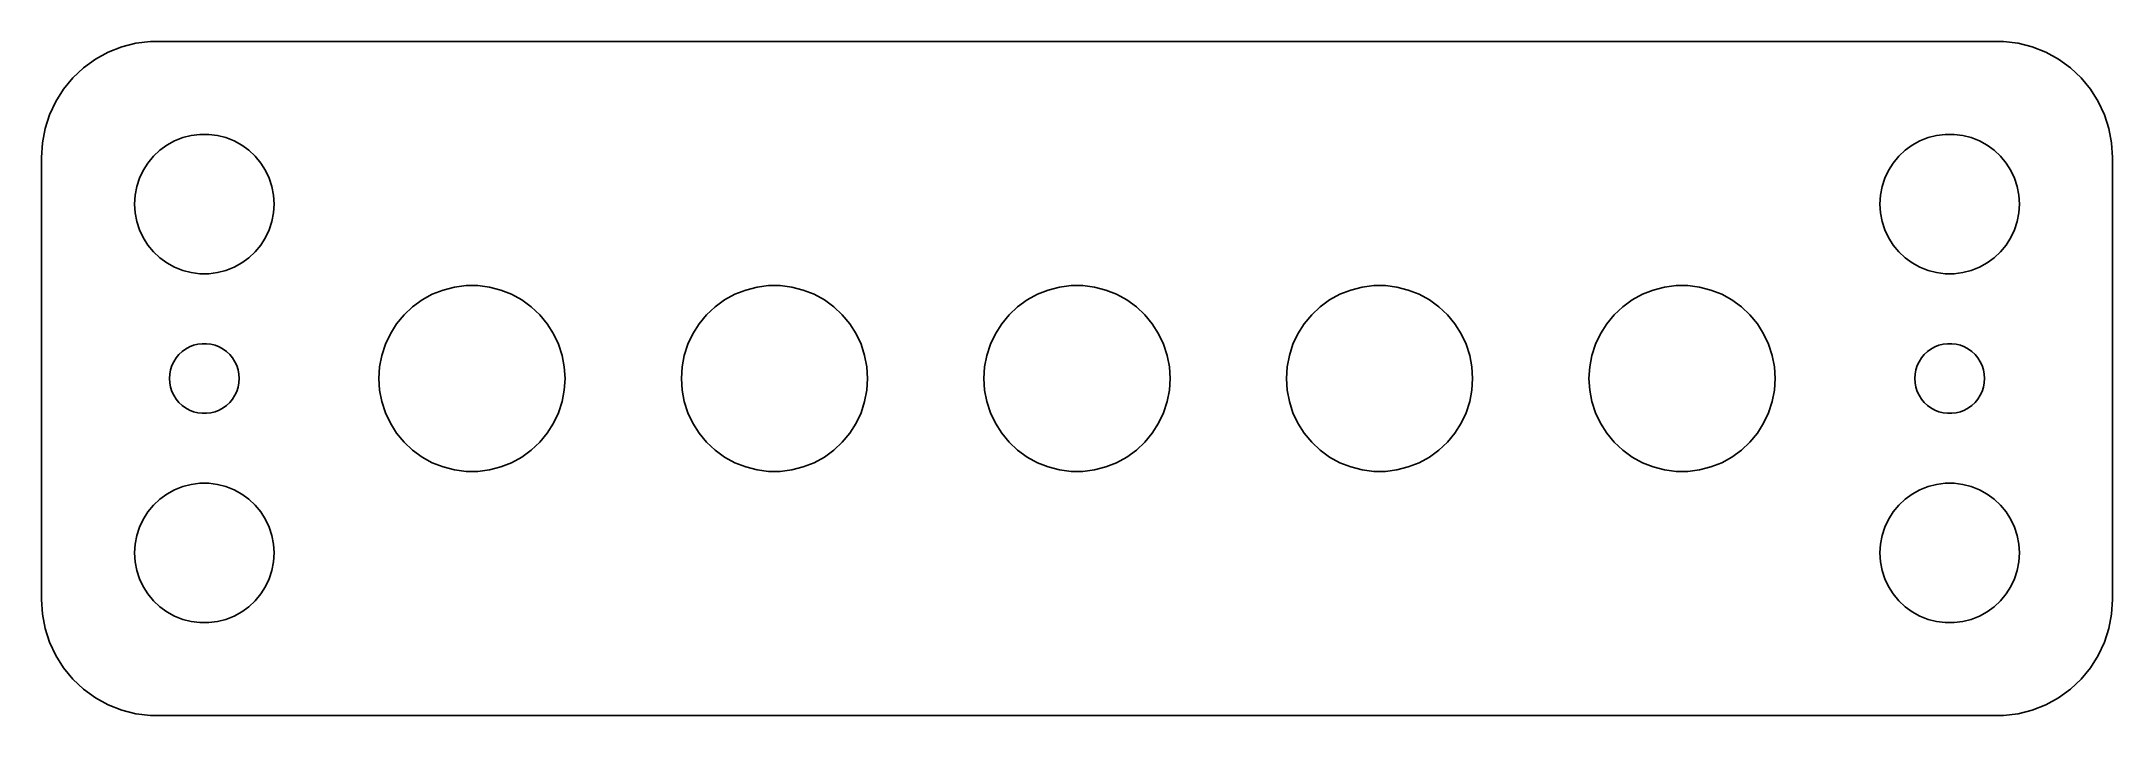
# Model space of a CAD drawing. Header units: metres. Extents: x -44.5 to 44.5, y 24.5 to 53.5.
import ezdxf

# ---------------------------------------------------------------- set-up
doc = ezdxf.new("R2010")
doc.units = ezdxf.units.M

msp = doc.modelspace()

# ---------------------------------------------------------------- linework, layer by layer
for p, q in [((-40.4369, 53.4114), (-41.0451, 53.2553)), ((-39.8139, 53.4901), (-40.4369, 53.4114)), ((39.8139, 53.4901), (-39.8139, 53.4901)), ((40.4369, 53.4114), (39.8139, 53.4901)), ((41.0451, 53.2553), (40.4369, 53.4114)), ((-42.1791, 52.7216), (-42.6871, 52.3526)), ((-41.6289, 53.0241), (-42.1791, 52.7216)), ((-41.0451, 53.2553), (-41.6289, 53.0241)), ((41.6289, 53.0241), (41.0451, 53.2553)), ((42.1791, 52.7216), (41.6289, 53.0241)), ((42.6871, 52.3526), (42.1791, 52.7216)), ((-43.1448, 51.9227), (-43.5451, 51.4389)), ((-42.6871, 52.3526), (-43.1448, 51.9227)), ((43.1448, 51.9227), (42.6871, 52.3526)), ((43.5451, 51.4389), (43.1448, 51.9227)), ((-43.8815, 50.9088), (-44.1489, 50.3406)), ((-43.5451, 51.4389), (-43.8815, 50.9088)), ((43.8815, 50.9088), (43.5451, 51.4389)), ((44.1489, 50.3406), (43.8815, 50.9088)), ((-44.1489, 50.3406), (-44.3429, 49.7434)), ((44.3429, 49.7434), (44.1489, 50.3406)), ((-44.4606, 49.1267), (-44.5, 48.5)), ((-44.3429, 49.7434), (-44.4606, 49.1267)), ((-39.4123, 48.8115), (-39.1075, 49.033)), ((-39.1075, 49.033), (-38.7773, 49.2145)), ((-38.7773, 49.2145), (-38.427, 49.3532)), ((-38.427, 49.3532), (-38.0621, 49.4469)), ((-38.0621, 49.4469), (-37.6884, 49.4941)), ((-37.6884, 49.4941), (-37.3116, 49.4941)), ((-37.3116, 49.4941), (-36.9379, 49.4469)), ((-36.9379, 49.4469), (-36.5729, 49.3532)), ((-36.5729, 49.3532), (-36.2227, 49.2145)), ((-36.2227, 49.2145), (-35.8925, 49.033)), ((-35.8925, 49.033), (-35.5877, 48.8115)), ((35.5877, 48.8115), (35.8925, 49.033)), ((35.8925, 49.033), (36.2227, 49.2145)), ((36.2227, 49.2145), (36.5729, 49.3532)), ((36.5729, 49.3532), (36.9379, 49.4469)), ((36.9379, 49.4469), (37.3116, 49.4941)), ((37.3116, 49.4941), (37.6884, 49.4941)), ((37.6884, 49.4941), (38.0621, 49.4469)), ((38.0621, 49.4469), (38.427, 49.3532)), ((38.427, 49.3532), (38.7773, 49.2145)), ((38.7773, 49.2145), (39.1075, 49.033)), ((39.1075, 49.033), (39.4123, 48.8115)), ((44.4606, 49.1267), (44.3429, 49.7434)), ((44.5, 48.5), (44.4606, 49.1267)), ((-44.5, 48.5), (-44.5, 29.5)), ((-40.1289, 47.9453), (-39.927, 48.2634)), ((-39.927, 48.2634), (-39.6869, 48.5536)), ((-39.6869, 48.5536), (-39.4123, 48.8115)), ((-35.5877, 48.8115), (-35.3131, 48.5536)), ((-35.3131, 48.5536), (-35.0729, 48.2634)), ((-35.0729, 48.2634), (-34.8711, 47.9453)), ((34.8711, 47.9453), (35.0729, 48.2634)), ((35.0729, 48.2634), (35.3131, 48.5536)), ((35.3131, 48.5536), (35.5877, 48.8115)), ((39.4123, 48.8115), (39.6869, 48.5536)), ((39.6869, 48.5536), (39.927, 48.2634)), ((39.927, 48.2634), (40.1289, 47.9453)), ((44.5, 29.5), (44.5, 48.5)), ((-40.4763, 46.876), (-40.4057, 47.2461)), ((-40.4057, 47.2461), (-40.2893, 47.6044)), ((-40.2893, 47.6044), (-40.1289, 47.9453)), ((-34.8711, 47.9453), (-34.7107, 47.6044)), ((-34.7107, 47.6044), (-34.5942, 47.2461)), ((-34.5942, 47.2461), (-34.5237, 46.876)), ((34.5237, 46.876), (34.5942, 47.2461)), ((34.5942, 47.2461), (34.7107, 47.6044)), ((34.7107, 47.6044), (34.8711, 47.9453)), ((40.1289, 47.9453), (40.2893, 47.6044)), ((40.2893, 47.6044), (40.4057, 47.2461)), ((40.4057, 47.2461), (40.4763, 46.876)), ((-40.5, 46.5), (-40.4763, 46.876)), ((-40.4763, 46.124), (-40.5, 46.5)), ((-34.5237, 46.876), (-34.5, 46.5)), ((-34.5, 46.5), (-34.5237, 46.124)), ((34.5, 46.5), (34.5237, 46.876)), ((34.5237, 46.124), (34.5, 46.5)), ((40.4763, 46.876), (40.5, 46.5)), ((40.5, 46.5), (40.4763, 46.124)), ((-40.4057, 45.7539), (-40.4763, 46.124)), ((-40.2893, 45.3956), (-40.4057, 45.7539)), ((-40.1289, 45.0547), (-40.2893, 45.3956)), ((-34.7107, 45.3956), (-34.8711, 45.0547)), ((-34.5942, 45.7539), (-34.7107, 45.3956)), ((-34.5237, 46.124), (-34.5942, 45.7539)), ((34.5942, 45.7539), (34.5237, 46.124)), ((34.7107, 45.3956), (34.5942, 45.7539)), ((34.8711, 45.0547), (34.7107, 45.3956)), ((40.2893, 45.3956), (40.1289, 45.0547)), ((40.4057, 45.7539), (40.2893, 45.3956)), ((40.4763, 46.124), (40.4057, 45.7539)), ((-39.927, 44.7366), (-40.1289, 45.0547)), ((-39.6869, 44.4464), (-39.927, 44.7366)), ((-35.0729, 44.7366), (-35.3131, 44.4464)), ((-34.8711, 45.0547), (-35.0729, 44.7366)), ((35.0729, 44.7366), (34.8711, 45.0547)), ((35.3131, 44.4464), (35.0729, 44.7366)), ((39.927, 44.7366), (39.6869, 44.4464)), ((40.1289, 45.0547), (39.927, 44.7366)), ((-39.4123, 44.1884), (-39.6869, 44.4464)), ((-39.1075, 43.967), (-39.4123, 44.1884)), ((-38.7773, 43.7855), (-39.1075, 43.967)), ((-38.427, 43.6468), (-38.7773, 43.7855)), ((-38.0621, 43.5531), (-38.427, 43.6468)), ((-36.5729, 43.6468), (-36.9379, 43.5531)), ((-36.2227, 43.7855), (-36.5729, 43.6468)), ((-35.8925, 43.967), (-36.2227, 43.7855)), ((-35.5877, 44.1884), (-35.8925, 43.967)), ((-35.3131, 44.4464), (-35.5877, 44.1884)), ((35.5877, 44.1884), (35.3131, 44.4464)), ((35.8925, 43.967), (35.5877, 44.1884)), ((36.2227, 43.7855), (35.8925, 43.967)), ((36.5729, 43.6468), (36.2227, 43.7855)), ((36.9379, 43.5531), (36.5729, 43.6468)), ((38.427, 43.6468), (38.0621, 43.5531)), ((38.7773, 43.7855), (38.427, 43.6468)), ((39.1075, 43.967), (38.7773, 43.7855)), ((39.4123, 44.1884), (39.1075, 43.967)), ((39.6869, 44.4464), (39.4123, 44.1884)), ((-37.6884, 43.5059), (-38.0621, 43.5531)), ((-37.3116, 43.5059), (-37.6884, 43.5059)), ((-36.9379, 43.5531), (-37.3116, 43.5059)), ((-27.7031, 42.6193), (-27.2361, 42.8042)), ((-27.2361, 42.8042), (-26.7495, 42.9291)), ((-26.7495, 42.9291), (-26.2512, 42.9921)), ((-26.2512, 42.9921), (-25.7488, 42.9921)), ((-25.7488, 42.9921), (-25.2505, 42.9291)), ((-25.2505, 42.9291), (-24.7639, 42.8042)), ((-24.7639, 42.8042), (-24.2969, 42.6193)), ((-14.7031, 42.6193), (-14.2361, 42.8042)), ((-14.2361, 42.8042), (-13.7495, 42.9291)), ((-13.7495, 42.9291), (-13.2512, 42.9921)), ((-13.2512, 42.9921), (-12.7488, 42.9921)), ((-12.7488, 42.9921), (-12.2505, 42.9291)), ((-12.2505, 42.9291), (-11.7639, 42.8042)), ((-11.7639, 42.8042), (-11.2969, 42.6193)), ((-1.70311, 42.6193), (-1.23605, 42.8042)), ((-1.23605, 42.8042), (-0.74951, 42.9291)), ((-0.74951, 42.9291), (-0.25116, 42.9921)), ((-0.25116, 42.9921), (0.25116, 42.9921)), ((0.25116, 42.9921), (0.74951, 42.9291)), ((0.74951, 42.9291), (1.23605, 42.8042)), ((1.23605, 42.8042), (1.70311, 42.6193)), ((11.2969, 42.6193), (11.7639, 42.8042)), ((11.7639, 42.8042), (12.2505, 42.9291)), ((12.2505, 42.9291), (12.7488, 42.9921)), ((12.7488, 42.9921), (13.2512, 42.9921)), ((13.2512, 42.9921), (13.7495, 42.9291)), ((13.7495, 42.9291), (14.2361, 42.8042)), ((14.2361, 42.8042), (14.7031, 42.6193)), ((24.2969, 42.6193), (24.7639, 42.8042)), ((24.7639, 42.8042), (25.2505, 42.9291)), ((25.2505, 42.9291), (25.7488, 42.9921)), ((25.7488, 42.9921), (26.2512, 42.9921)), ((26.2512, 42.9921), (26.7495, 42.9291)), ((26.7495, 42.9291), (27.2361, 42.8042)), ((27.2361, 42.8042), (27.7031, 42.6193)), ((37.3116, 43.5059), (36.9379, 43.5531)), ((37.6884, 43.5059), (37.3116, 43.5059)), ((38.0621, 43.5531), (37.6884, 43.5059)), ((-28.9159, 41.7382), (-28.5497, 42.082)), ((-28.5497, 42.082), (-28.1433, 42.3773)), ((-28.1433, 42.3773), (-27.7031, 42.6193)), ((-24.2969, 42.6193), (-23.8567, 42.3773)), ((-23.8567, 42.3773), (-23.4503, 42.082)), ((-23.4503, 42.082), (-23.0841, 41.7382)), ((-15.9159, 41.7382), (-15.5497, 42.082)), ((-15.5497, 42.082), (-15.1433, 42.3773)), ((-15.1433, 42.3773), (-14.7031, 42.6193)), ((-11.2969, 42.6193), (-10.8567, 42.3773)), ((-10.8567, 42.3773), (-10.4503, 42.082)), ((-10.4503, 42.082), (-10.0841, 41.7382)), ((-2.91586, 41.7382), (-2.54968, 42.082)), ((-2.54968, 42.082), (-2.1433, 42.3773)), ((-2.1433, 42.3773), (-1.70311, 42.6193)), ((1.70311, 42.6193), (2.1433, 42.3773)), ((2.1433, 42.3773), (2.54968, 42.082)), ((2.54968, 42.082), (2.91586, 41.7382)), ((10.0841, 41.7382), (10.4503, 42.082)), ((10.4503, 42.082), (10.8567, 42.3773)), ((10.8567, 42.3773), (11.2969, 42.6193)), ((14.7031, 42.6193), (15.1433, 42.3773)), ((15.1433, 42.3773), (15.5497, 42.082)), ((15.5497, 42.082), (15.9159, 41.7382)), ((23.0841, 41.7382), (23.4503, 42.082)), ((23.4503, 42.082), (23.8567, 42.3773)), ((23.8567, 42.3773), (24.2969, 42.6193)), ((27.7031, 42.6193), (28.1433, 42.3773)), ((28.1433, 42.3773), (28.5497, 42.082)), ((28.5497, 42.082), (28.9159, 41.7382)), ((-29.5052, 40.927), (-29.2361, 41.3511)), ((-29.2361, 41.3511), (-28.9159, 41.7382)), ((-23.0841, 41.7382), (-22.7639, 41.3511)), ((-22.7639, 41.3511), (-22.4948, 40.927)), ((-16.5052, 40.927), (-16.2361, 41.3511)), ((-16.2361, 41.3511), (-15.9159, 41.7382)), ((-10.0841, 41.7382), (-9.76393, 41.3511)), ((-9.76393, 41.3511), (-9.49477, 40.927)), ((-3.50522, 40.927), (-3.23605, 41.3511)), ((-3.23605, 41.3511), (-2.91586, 41.7382)), ((2.91586, 41.7382), (3.23605, 41.3511)), ((3.23605, 41.3511), (3.50522, 40.927)), ((9.49477, 40.927), (9.76393, 41.3511)), ((9.76393, 41.3511), (10.0841, 41.7382)), ((15.9159, 41.7382), (16.2361, 41.3511)), ((16.2361, 41.3511), (16.5052, 40.927)), ((22.4948, 40.927), (22.7639, 41.3511)), ((22.7639, 41.3511), (23.0841, 41.7382)), ((28.9159, 41.7382), (29.2361, 41.3511)), ((29.2361, 41.3511), (29.5052, 40.927)), ((-38.5934, 40.0268), (-38.4561, 40.1558)), ((-38.4561, 40.1558), (-38.3037, 40.2665)), ((-38.3037, 40.2665), (-38.1387, 40.3572)), ((-38.1387, 40.3572), (-37.9635, 40.4266)), ((-37.9635, 40.4266), (-37.7811, 40.4734)), ((-37.7811, 40.4734), (-37.5942, 40.497)), ((-37.5942, 40.497), (-37.4058, 40.497)), ((-37.4058, 40.497), (-37.2189, 40.4734)), ((-37.2189, 40.4734), (-37.0365, 40.4266)), ((-37.0365, 40.4266), (-36.8613, 40.3572)), ((-36.8613, 40.3572), (-36.6963, 40.2665)), ((-36.6963, 40.2665), (-36.5439, 40.1558)), ((-36.5439, 40.1558), (-36.4065, 40.0268)), ((-29.8743, 39.9948), (-29.7191, 40.4725)), ((-29.7191, 40.4725), (-29.5052, 40.927)), ((-22.4948, 40.927), (-22.2809, 40.4725)), ((-22.2809, 40.4725), (-22.1257, 39.9948)), ((-16.8743, 39.9948), (-16.7191, 40.4725)), ((-16.7191, 40.4725), (-16.5052, 40.927)), ((-9.49477, 40.927), (-9.28088, 40.4725)), ((-9.28088, 40.4725), (-9.12566, 39.9948)), ((-3.87433, 39.9948), (-3.7191, 40.4725)), ((-3.7191, 40.4725), (-3.50522, 40.927)), ((3.50522, 40.927), (3.7191, 40.4725)), ((3.7191, 40.4725), (3.87433, 39.9948)), ((9.12566, 39.9948), (9.28088, 40.4725)), ((9.28088, 40.4725), (9.49477, 40.927)), ((16.5052, 40.927), (16.7191, 40.4725)), ((16.7191, 40.4725), (16.8743, 39.9948)), ((22.1257, 39.9948), (22.2809, 40.4725)), ((22.2809, 40.4725), (22.4948, 40.927)), ((29.5052, 40.927), (29.7191, 40.4725)), ((29.7191, 40.4725), (29.8743, 39.9948)), ((36.4065, 40.0268), (36.5439, 40.1558)), ((36.5439, 40.1558), (36.6963, 40.2665)), ((36.6963, 40.2665), (36.8613, 40.3572)), ((36.8613, 40.3572), (37.0365, 40.4266)), ((37.0365, 40.4266), (37.2189, 40.4734)), ((37.2189, 40.4734), (37.4058, 40.497)), ((37.4058, 40.497), (37.5942, 40.497)), ((37.5942, 40.497), (37.7811, 40.4734)), ((37.7811, 40.4734), (37.9635, 40.4266)), ((37.9635, 40.4266), (38.1387, 40.3572)), ((38.1387, 40.3572), (38.3037, 40.2665)), ((38.3037, 40.2665), (38.4561, 40.1558)), ((38.4561, 40.1558), (38.5934, 40.0268)), ((-39, 39), (-38.9882, 39.188)), ((-38.9882, 39.188), (-38.9529, 39.373)), ((-38.9529, 39.373), (-38.8947, 39.5522)), ((-38.8947, 39.5522), (-38.8145, 39.7226)), ((-38.8145, 39.7226), (-38.7135, 39.8817)), ((-38.7135, 39.8817), (-38.5934, 40.0268)), ((-36.4065, 40.0268), (-36.2865, 39.8817)), ((-36.2865, 39.8817), (-36.1855, 39.7226)), ((-36.1855, 39.7226), (-36.1053, 39.5522)), ((-36.1053, 39.5522), (-36.0471, 39.373)), ((-36.0471, 39.373), (-36.0118, 39.188)), ((-36.0118, 39.188), (-36, 39)), ((-30, 39), (-29.9684, 39.5013)), ((-29.9684, 39.5013), (-29.8743, 39.9948)), ((-22.1257, 39.9948), (-22.0315, 39.5013)), ((-22.0315, 39.5013), (-22, 39)), ((-17, 39), (-16.9684, 39.5013)), ((-16.9684, 39.5013), (-16.8743, 39.9948)), ((-9.12566, 39.9948), (-9.03154, 39.5013)), ((-9.03154, 39.5013), (-9, 39)), ((-4, 39), (-3.96844, 39.5013)), ((-3.96844, 39.5013), (-3.87433, 39.9948)), ((3.87433, 39.9948), (3.96844, 39.5013)), ((3.96844, 39.5013), (4, 39)), ((9, 39), (9.03154, 39.5013)), ((9.03154, 39.5013), (9.12566, 39.9948)), ((16.8743, 39.9948), (16.9684, 39.5013)), ((16.9684, 39.5013), (17, 39)), ((22, 39), (22.0315, 39.5013)), ((22.0315, 39.5013), (22.1257, 39.9948)), ((29.8743, 39.9948), (29.9684, 39.5013)), ((29.9684, 39.5013), (30, 39)), ((36, 39), (36.0118, 39.188)), ((36.0118, 39.188), (36.0471, 39.373)), ((36.0471, 39.373), (36.1053, 39.5522)), ((36.1053, 39.5522), (36.1855, 39.7226)), ((36.1855, 39.7226), (36.2865, 39.8817)), ((36.2865, 39.8817), (36.4065, 40.0268)), ((38.5934, 40.0268), (38.7135, 39.8817)), ((38.7135, 39.8817), (38.8145, 39.7226)), ((38.8145, 39.7226), (38.8947, 39.5522)), ((38.8947, 39.5522), (38.9529, 39.373)), ((38.9529, 39.373), (38.9882, 39.188)), ((38.9882, 39.188), (39, 39)), ((-38.9882, 38.812), (-39, 39)), ((-38.9529, 38.627), (-38.9882, 38.812)), ((-38.8947, 38.4478), (-38.9529, 38.627)), ((-38.8145, 38.2774), (-38.8947, 38.4478)), ((-38.7135, 38.1183), (-38.8145, 38.2774)), ((-36.1855, 38.2774), (-36.2865, 38.1183)), ((-36.1053, 38.4478), (-36.1855, 38.2774)), ((-36.0471, 38.627), (-36.1053, 38.4478)), ((-36.0118, 38.812), (-36.0471, 38.627)), ((-36, 39), (-36.0118, 38.812)), ((-29.9684, 38.4987), (-30, 39)), ((-29.8743, 38.0052), (-29.9684, 38.4987)), ((-22.0315, 38.4987), (-22.1257, 38.0052)), ((-22, 39), (-22.0315, 38.4987)), ((-16.9684, 38.4987), (-17, 39)), ((-16.8743, 38.0052), (-16.9684, 38.4987)), ((-9.03154, 38.4987), (-9.12566, 38.0052)), ((-9, 39), (-9.03154, 38.4987)), ((-3.96844, 38.4987), (-4, 39)), ((-3.87433, 38.0052), (-3.96844, 38.4987)), ((3.96844, 38.4987), (3.87433, 38.0052)), ((4, 39), (3.96844, 38.4987)), ((9.03154, 38.4987), (9, 39)), ((9.12566, 38.0052), (9.03154, 38.4987)), ((16.9684, 38.4987), (16.8743, 38.0052)), ((17, 39), (16.9684, 38.4987)), ((22.0315, 38.4987), (22, 39)), ((22.1257, 38.0052), (22.0315, 38.4987)), ((29.9684, 38.4987), (29.8743, 38.0052)), ((30, 39), (29.9684, 38.4987)), ((36.0118, 38.812), (36, 39)), ((36.0471, 38.627), (36.0118, 38.812)), ((36.1053, 38.4478), (36.0471, 38.627)), ((36.1855, 38.2774), (36.1053, 38.4478)), ((36.2865, 38.1183), (36.1855, 38.2774)), ((38.8145, 38.2774), (38.7135, 38.1183)), ((38.8947, 38.4478), (38.8145, 38.2774)), ((38.9529, 38.627), (38.8947, 38.4478)), ((38.9882, 38.812), (38.9529, 38.627)), ((39, 39), (38.9882, 38.812)), ((-38.5934, 37.9732), (-38.7135, 38.1183)), ((-38.4561, 37.8442), (-38.5934, 37.9732)), ((-38.3037, 37.7335), (-38.4561, 37.8442)), ((-38.1387, 37.6428), (-38.3037, 37.7335)), ((-37.9635, 37.5734), (-38.1387, 37.6428)), ((-37.7811, 37.5266), (-37.9635, 37.5734)), ((-37.5942, 37.503), (-37.7811, 37.5266)), ((-37.4058, 37.503), (-37.5942, 37.503)), ((-37.2189, 37.5266), (-37.4058, 37.503)), ((-37.0365, 37.5734), (-37.2189, 37.5266)), ((-36.8613, 37.6428), (-37.0365, 37.5734)), ((-36.6963, 37.7335), (-36.8613, 37.6428)), ((-36.5439, 37.8442), (-36.6963, 37.7335)), ((-36.4065, 37.9732), (-36.5439, 37.8442)), ((-36.2865, 38.1183), (-36.4065, 37.9732)), ((-29.7191, 37.5275), (-29.8743, 38.0052)), ((-29.5052, 37.073), (-29.7191, 37.5275)), ((-22.2809, 37.5275), (-22.4948, 37.073)), ((-22.1257, 38.0052), (-22.2809, 37.5275)), ((-16.7191, 37.5275), (-16.8743, 38.0052)), ((-16.5052, 37.073), (-16.7191, 37.5275)), ((-9.28088, 37.5275), (-9.49477, 37.073)), ((-9.12566, 38.0052), (-9.28088, 37.5275)), ((-3.7191, 37.5275), (-3.87433, 38.0052)), ((-3.50522, 37.073), (-3.7191, 37.5275)), ((3.7191, 37.5275), (3.50522, 37.073)), ((3.87433, 38.0052), (3.7191, 37.5275)), ((9.28088, 37.5275), (9.12566, 38.0052)), ((9.49477, 37.073), (9.28088, 37.5275)), ((16.7191, 37.5275), (16.5052, 37.073)), ((16.8743, 38.0052), (16.7191, 37.5275)), ((22.2809, 37.5275), (22.1257, 38.0052)), ((22.4948, 37.073), (22.2809, 37.5275)), ((29.7191, 37.5275), (29.5052, 37.073)), ((29.8743, 38.0052), (29.7191, 37.5275)), ((36.4065, 37.9732), (36.2865, 38.1183)), ((36.5439, 37.8442), (36.4065, 37.9732)), ((36.6963, 37.7335), (36.5439, 37.8442)), ((36.8613, 37.6428), (36.6963, 37.7335)), ((37.0365, 37.5734), (36.8613, 37.6428)), ((37.2189, 37.5266), (37.0365, 37.5734)), ((37.4058, 37.503), (37.2189, 37.5266)), ((37.5942, 37.503), (37.4058, 37.503)), ((37.7811, 37.5266), (37.5942, 37.503)), ((37.9635, 37.5734), (37.7811, 37.5266)), ((38.1387, 37.6428), (37.9635, 37.5734)), ((38.3037, 37.7335), (38.1387, 37.6428)), ((38.4561, 37.8442), (38.3037, 37.7335)), ((38.5934, 37.9732), (38.4561, 37.8442)), ((38.7135, 38.1183), (38.5934, 37.9732)), ((-29.2361, 36.6489), (-29.5052, 37.073)), ((-28.9159, 36.2618), (-29.2361, 36.6489)), ((-22.7639, 36.6489), (-23.0841, 36.2618)), ((-22.4948, 37.073), (-22.7639, 36.6489)), ((-16.2361, 36.6489), (-16.5052, 37.073)), ((-15.9159, 36.2618), (-16.2361, 36.6489)), ((-9.76393, 36.6489), (-10.0841, 36.2618)), ((-9.49477, 37.073), (-9.76393, 36.6489)), ((-3.23605, 36.6489), (-3.50522, 37.073)), ((-2.91586, 36.2618), (-3.23605, 36.6489)), ((3.23605, 36.6489), (2.91586, 36.2618)), ((3.50522, 37.073), (3.23605, 36.6489)), ((9.76393, 36.6489), (9.49477, 37.073)), ((10.0841, 36.2618), (9.76393, 36.6489)), ((16.2361, 36.6489), (15.9159, 36.2618)), ((16.5052, 37.073), (16.2361, 36.6489)), ((22.7639, 36.6489), (22.4948, 37.073)), ((23.0841, 36.2618), (22.7639, 36.6489)), ((29.2361, 36.6489), (28.9159, 36.2618)), ((29.5052, 37.073), (29.2361, 36.6489)), ((-28.5497, 35.918), (-28.9159, 36.2618)), ((-28.1433, 35.6227), (-28.5497, 35.918)), ((-27.7031, 35.3807), (-28.1433, 35.6227)), ((-23.8567, 35.6227), (-24.2969, 35.3807)), ((-23.4503, 35.918), (-23.8567, 35.6227)), ((-23.0841, 36.2618), (-23.4503, 35.918)), ((-15.5497, 35.918), (-15.9159, 36.2618)), ((-15.1433, 35.6227), (-15.5497, 35.918)), ((-14.7031, 35.3807), (-15.1433, 35.6227)), ((-10.8567, 35.6227), (-11.2969, 35.3807)), ((-10.4503, 35.918), (-10.8567, 35.6227)), ((-10.0841, 36.2618), (-10.4503, 35.918)), ((-2.54968, 35.918), (-2.91586, 36.2618)), ((-2.1433, 35.6227), (-2.54968, 35.918)), ((-1.70311, 35.3807), (-2.1433, 35.6227)), ((2.1433, 35.6227), (1.70311, 35.3807)), ((2.54968, 35.918), (2.1433, 35.6227)), ((2.91586, 36.2618), (2.54968, 35.918)), ((10.4503, 35.918), (10.0841, 36.2618)), ((10.8567, 35.6227), (10.4503, 35.918)), ((11.2969, 35.3807), (10.8567, 35.6227)), ((15.1433, 35.6227), (14.7031, 35.3807)), ((15.5497, 35.918), (15.1433, 35.6227)), ((15.9159, 36.2618), (15.5497, 35.918)), ((23.4503, 35.918), (23.0841, 36.2618)), ((23.8567, 35.6227), (23.4503, 35.918)), ((24.2969, 35.3807), (23.8567, 35.6227)), ((28.1433, 35.6227), (27.7031, 35.3807)), ((28.5497, 35.918), (28.1433, 35.6227)), ((28.9159, 36.2618), (28.5497, 35.918)), ((-27.2361, 35.1958), (-27.7031, 35.3807)), ((-26.7495, 35.0709), (-27.2361, 35.1958)), ((-26.2512, 35.0079), (-26.7495, 35.0709)), ((-25.7488, 35.0079), (-26.2512, 35.0079)), ((-25.2505, 35.0709), (-25.7488, 35.0079)), ((-24.7639, 35.1958), (-25.2505, 35.0709)), ((-24.2969, 35.3807), (-24.7639, 35.1958)), ((-14.2361, 35.1958), (-14.7031, 35.3807)), ((-13.7495, 35.0709), (-14.2361, 35.1958)), ((-13.2512, 35.0079), (-13.7495, 35.0709)), ((-12.7488, 35.0079), (-13.2512, 35.0079)), ((-12.2505, 35.0709), (-12.7488, 35.0079)), ((-11.7639, 35.1958), (-12.2505, 35.0709)), ((-11.2969, 35.3807), (-11.7639, 35.1958)), ((-1.23605, 35.1958), (-1.70311, 35.3807)), ((-0.74951, 35.0709), (-1.23605, 35.1958)), ((-0.25116, 35.0079), (-0.74951, 35.0709)), ((0.25116, 35.0079), (-0.25116, 35.0079)), ((0.74951, 35.0709), (0.25116, 35.0079)), ((1.23605, 35.1958), (0.74951, 35.0709)), ((1.70311, 35.3807), (1.23605, 35.1958)), ((11.7639, 35.1958), (11.2969, 35.3807)), ((12.2505, 35.0709), (11.7639, 35.1958)), ((12.7488, 35.0079), (12.2505, 35.0709)), ((13.2512, 35.0079), (12.7488, 35.0079)), ((13.7495, 35.0709), (13.2512, 35.0079)), ((14.2361, 35.1958), (13.7495, 35.0709)), ((14.7031, 35.3807), (14.2361, 35.1958)), ((24.7639, 35.1958), (24.2969, 35.3807)), ((25.2505, 35.0709), (24.7639, 35.1958)), ((25.7488, 35.0079), (25.2505, 35.0709)), ((26.2512, 35.0079), (25.7488, 35.0079)), ((26.7495, 35.0709), (26.2512, 35.0079)), ((27.2361, 35.1958), (26.7495, 35.0709)), ((27.7031, 35.3807), (27.2361, 35.1958)), ((-39.4123, 33.8116), (-39.1075, 34.033)), ((-39.1075, 34.033), (-38.7773, 34.2145)), ((-38.7773, 34.2145), (-38.427, 34.3532)), ((-38.427, 34.3532), (-38.0621, 34.4469)), ((-38.0621, 34.4469), (-37.6884, 34.4941)), ((-37.6884, 34.4941), (-37.3116, 34.4941)), ((-37.3116, 34.4941), (-36.9379, 34.4469)), ((-36.9379, 34.4469), (-36.5729, 34.3532)), ((-36.5729, 34.3532), (-36.2227, 34.2145)), ((-36.2227, 34.2145), (-35.8925, 34.033)), ((-35.8925, 34.033), (-35.5877, 33.8116)), ((35.5877, 33.8116), (35.8925, 34.033)), ((35.8925, 34.033), (36.2227, 34.2145)), ((36.2227, 34.2145), (36.5729, 34.3532)), ((36.5729, 34.3532), (36.9379, 34.4469)), ((36.9379, 34.4469), (37.3116, 34.4941)), ((37.3116, 34.4941), (37.6884, 34.4941)), ((37.6884, 34.4941), (38.0621, 34.4469)), ((38.0621, 34.4469), (38.427, 34.3532)), ((38.427, 34.3532), (38.7773, 34.2145)), ((38.7773, 34.2145), (39.1075, 34.033)), ((39.1075, 34.033), (39.4123, 33.8116)), ((-40.2893, 32.6044), (-40.1289, 32.9453)), ((-40.1289, 32.9453), (-39.927, 33.2634)), ((-39.927, 33.2634), (-39.6869, 33.5536)), ((-39.6869, 33.5536), (-39.4123, 33.8116)), ((-35.5877, 33.8116), (-35.3131, 33.5536)), ((-35.3131, 33.5536), (-35.0729, 33.2634)), ((-35.0729, 33.2634), (-34.8711, 32.9453)), ((-34.8711, 32.9453), (-34.7107, 32.6044)), ((34.7107, 32.6044), (34.8711, 32.9453)), ((34.8711, 32.9453), (35.0729, 33.2634)), ((35.0729, 33.2634), (35.3131, 33.5536)), ((35.3131, 33.5536), (35.5877, 33.8116)), ((39.4123, 33.8116), (39.6869, 33.5536)), ((39.6869, 33.5536), (39.927, 33.2634)), ((39.927, 33.2634), (40.1289, 32.9453)), ((40.1289, 32.9453), (40.2893, 32.6044)), ((-40.4763, 31.876), (-40.4057, 32.2461)), ((-40.4057, 32.2461), (-40.2893, 32.6044)), ((-34.7107, 32.6044), (-34.5942, 32.2461)), ((-34.5942, 32.2461), (-34.5237, 31.876)), ((34.5237, 31.876), (34.5942, 32.2461)), ((34.5942, 32.2461), (34.7107, 32.6044)), ((40.2893, 32.6044), (40.4057, 32.2461)), ((40.4057, 32.2461), (40.4763, 31.876)), ((-40.5, 31.5), (-40.4763, 31.876)), ((-40.4763, 31.124), (-40.5, 31.5)), ((-34.5237, 31.876), (-34.5, 31.5)), ((-34.5, 31.5), (-34.5237, 31.124)), ((34.5, 31.5), (34.5237, 31.876)), ((34.5237, 31.124), (34.5, 31.5)), ((40.4763, 31.876), (40.5, 31.5)), ((40.5, 31.5), (40.4763, 31.124)), ((-40.4057, 30.7539), (-40.4763, 31.124)), ((-40.2893, 30.3956), (-40.4057, 30.7539)), ((-40.1289, 30.0547), (-40.2893, 30.3956)), ((-34.7107, 30.3956), (-34.8711, 30.0547)), ((-34.5942, 30.7539), (-34.7107, 30.3956)), ((-34.5237, 31.124), (-34.5942, 30.7539)), ((34.5942, 30.7539), (34.5237, 31.124)), ((34.7107, 30.3956), (34.5942, 30.7539)), ((34.8711, 30.0547), (34.7107, 30.3956)), ((40.2893, 30.3956), (40.1289, 30.0547)), ((40.4057, 30.7539), (40.2893, 30.3956)), ((40.4763, 31.124), (40.4057, 30.7539)), ((-44.5, 29.5), (-44.4606, 28.8733)), ((-39.927, 29.7366), (-40.1289, 30.0547)), ((-39.6869, 29.4464), (-39.927, 29.7366)), ((-39.4123, 29.1885), (-39.6869, 29.4464)), ((-35.3131, 29.4464), (-35.5877, 29.1885)), ((-35.0729, 29.7366), (-35.3131, 29.4464)), ((-34.8711, 30.0547), (-35.0729, 29.7366)), ((35.0729, 29.7366), (34.8711, 30.0547)), ((35.3131, 29.4464), (35.0729, 29.7366)), ((35.5877, 29.1885), (35.3131, 29.4464)), ((39.6869, 29.4464), (39.4123, 29.1885)), ((39.927, 29.7366), (39.6869, 29.4464)), ((40.1289, 30.0547), (39.927, 29.7366)), ((44.4606, 28.8733), (44.5, 29.5)), ((-44.4606, 28.8733), (-44.3429, 28.2566)), ((-39.1075, 28.967), (-39.4123, 29.1885)), ((-38.7773, 28.7855), (-39.1075, 28.967)), ((-38.427, 28.6468), (-38.7773, 28.7855)), ((-38.0621, 28.5531), (-38.427, 28.6468)), ((-37.6884, 28.5059), (-38.0621, 28.5531)), ((-37.3116, 28.5059), (-37.6884, 28.5059)), ((-36.9379, 28.5531), (-37.3116, 28.5059)), ((-36.5729, 28.6468), (-36.9379, 28.5531)), ((-36.2227, 28.7855), (-36.5729, 28.6468)), ((-35.8925, 28.967), (-36.2227, 28.7855)), ((-35.5877, 29.1885), (-35.8925, 28.967)), ((35.8925, 28.967), (35.5877, 29.1885)), ((36.2227, 28.7855), (35.8925, 28.967)), ((36.5729, 28.6468), (36.2227, 28.7855)), ((36.9379, 28.5531), (36.5729, 28.6468)), ((37.3116, 28.5059), (36.9379, 28.5531)), ((37.6884, 28.5059), (37.3116, 28.5059)), ((38.0621, 28.5531), (37.6884, 28.5059)), ((38.427, 28.6468), (38.0621, 28.5531)), ((38.7773, 28.7855), (38.427, 28.6468)), ((39.1075, 28.967), (38.7773, 28.7855)), ((39.4123, 29.1885), (39.1075, 28.967)), ((44.3429, 28.2566), (44.4606, 28.8733)), ((-44.3429, 28.2566), (-44.1489, 27.6594)), ((-44.1489, 27.6594), (-43.8815, 27.0912)), ((43.8815, 27.0912), (44.1489, 27.6594)), ((44.1489, 27.6594), (44.3429, 28.2566)), ((-43.8815, 27.0912), (-43.5451, 26.5611)), ((43.5451, 26.5611), (43.8815, 27.0912)), ((-43.5451, 26.5611), (-43.1448, 26.0773)), ((-43.1448, 26.0773), (-42.6871, 25.6474)), ((42.6871, 25.6474), (43.1448, 26.0773)), ((43.1448, 26.0773), (43.5451, 26.5611)), ((-42.6871, 25.6474), (-42.1791, 25.2784)), ((-42.1791, 25.2784), (-41.6289, 24.9759)), ((-41.6289, 24.9759), (-41.0451, 24.7447)), ((41.0451, 24.7447), (41.6289, 24.9759)), ((41.6289, 24.9759), (42.1791, 25.2784)), ((42.1791, 25.2784), (42.6871, 25.6474)), ((-41.0451, 24.7447), (-40.4369, 24.5886)), ((-40.4369, 24.5886), (-39.8139, 24.5099)), ((-39.8139, 24.5099), (39.8139, 24.5099)), ((39.8139, 24.5099), (40.4369, 24.5886)), ((40.4369, 24.5886), (41.0451, 24.7447))]:
    msp.add_line(p, q)

doc.saveas('drawing.dxf')
